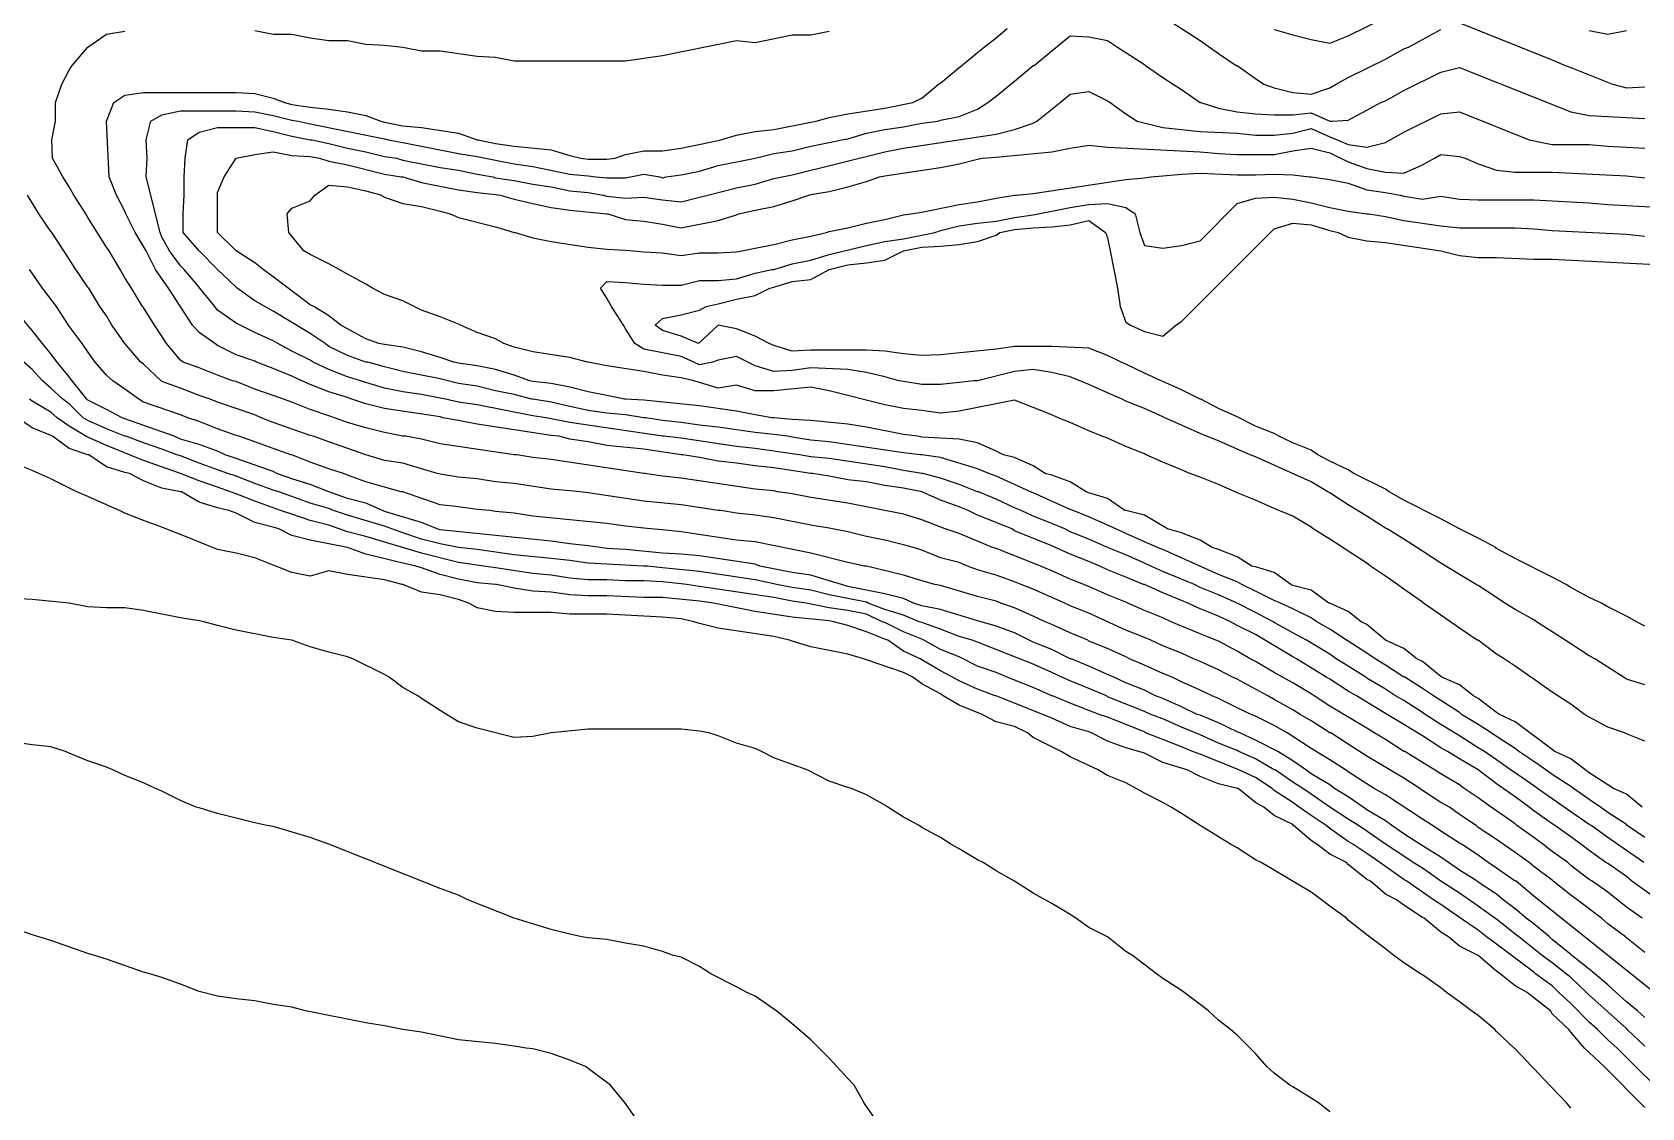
# Model space of a CAD drawing. Header units: inches. Extents: x 9010 to 12990, y 9010 to 12947.
# Drawn here: x 9910 to 11647, y 10866 to 12026 of the extents above; entities that cross this region are included whole.
import ezdxf

# ---------------------------------------------------------------- set-up
doc = ezdxf.new("R2010")
doc.units = ezdxf.units.IN
doc.header["$MEASUREMENT"] = 0
doc.layers.add('901', color=100, linetype='Continuous')

msp = doc.modelspace()

# ---------------------------------------------------------------- linework, layer by layer
at = {"layer": '901'}
for points in [[(11130, 12043, 4255), (11170, 12017, 4255), (11190, 12003, 4255), (11209, 11990, 4255), (11210, 11990, 4255), (11230, 11976, 4255), (11239, 11970, 4255), (11250, 11966, 4255), (11270, 11961, 4255), (11290, 11959, 4255), (11310, 11966, 4255), (11317, 11970, 4255), (11330, 11977, 4255), (11370, 11997, 4255), (11390, 12008, 4255), (11395, 12010, 4255), (11410, 12018, 4255), (11430, 12029, 4255)], [(11250, 12029, 4240), (11270, 12023, 4240), (11290, 12018, 4240), (11310, 12014, 4240), (11330, 12022, 4240), (11370, 12042, 4240)], [(11450, 12036, 4255), (11550, 11996, 4255), (11564, 11990, 4255), (11570, 11988, 4255), (11615, 11970, 4255), (11630, 11966, 4255), (11650, 11967, 4255)], [(11647, 11070, 4240), (11630, 11082, 4240), (11610, 11098, 4240), (11593, 11110, 4240), (11590, 11112, 4240), (11570, 11127, 4240), (11567, 11130, 4240), (11550, 11142, 4240), (11540, 11150, 4240), (11530, 11157, 4240), (11512, 11170, 4240), (11510, 11172, 4240), (11490, 11186, 4240), (11484, 11190, 4240), (11470, 11200, 4240), (11455, 11210, 4240), (11450, 11214, 4240), (11430, 11226, 4240), (11423, 11230, 4240), (11410, 11238, 4240), (11391, 11250, 4240), (11390, 11250, 4240), (11370, 11263, 4240), (11358, 11270, 4240), (11350, 11275, 4240), (11310, 11299, 4240), (11293, 11310, 4240), (11290, 11312, 4240), (11270, 11324, 4240), (11259, 11330, 4240), (11250, 11335, 4240), (11230, 11347, 4240), (11224, 11350, 4240), (11210, 11358, 4240), (11190, 11369, 4240), (11187, 11370, 4240), (11170, 11377, 4240), (11150, 11385, 4240), (11139, 11390, 4240), (11130, 11394, 4240), (11110, 11402, 4240), (11092, 11410, 4240), (11090, 11411, 4240), (11070, 11419, 4240), (11050, 11428, 4240), (11030, 11436, 4240), (11010, 11445, 4240), (10998, 11450, 4240), (10990, 11453, 4240), (10950, 11469, 4240), (10946, 11470, 4240), (10930, 11477, 4240), (10910, 11485, 4240), (10895, 11490, 4240), (10870, 11500, 4240), (10850, 11506, 4240), (10790, 11518, 4240), (10750, 11524, 4240), (10730, 11528, 4240), (10714, 11530, 4240), (10710, 11531, 4240), (10690, 11533, 4240), (10610, 11545, 4240), (10590, 11547, 4240), (10571, 11550, 4240), (10570, 11550, 4240), (10470, 11565, 4240), (10450, 11567, 4240), (10433, 11570, 4240), (10430, 11570, 4240), (10350, 11582, 4240), (10330, 11587, 4240), (10313, 11590, 4240), (10310, 11590, 4240), (10290, 11594, 4240), (10270, 11599, 4240), (10250, 11605, 4240), (10236, 11610, 4240), (10230, 11612, 4240), (10210, 11619, 4240), (10190, 11627, 4240), (10181, 11630, 4240), (10170, 11634, 4240), (10150, 11641, 4240), (10130, 11649, 4240), (10126, 11650, 4240), (10110, 11656, 4240), (10090, 11664, 4240), (10073, 11670, 4240), (10070, 11672, 4240), (10055, 11690, 4240), (10050, 11698, 4240), (10042, 11710, 4240), (10030, 11729, 4240), (10029, 11730, 4240), (10017, 11750, 4240), (10010, 11761, 4240), (10005, 11770, 4240), (9993, 11790, 4240), (9990, 11794, 4240), (9970, 11826, 4240), (9968, 11830, 4240), (9955, 11850, 4240), (9950, 11859, 4240), (9943, 11870, 4240), (9932, 11890, 4240), (9931, 11910, 4240), (9935, 11930, 4240), (9935, 11950, 4240), (9942, 11970, 4240), (9950, 11985, 4240), (9953, 11990, 4240), (9970, 12010, 4240), (9990, 12024, 4240), (10010, 12027, 4240)], [(11664, 11090, 4255), (11636, 11110, 4255), (11630, 11115, 4255), (11610, 11129, 4255), (11608, 11130, 4255), (11590, 11143, 4255), (11581, 11150, 4255), (11570, 11158, 4255), (11553, 11170, 4255), (11550, 11172, 4255), (11530, 11186, 4255), (11525, 11190, 4255), (11510, 11201, 4255), (11497, 11210, 4255), (11490, 11215, 4255), (11470, 11230, 4255), (11450, 11242, 4255), (11437, 11250, 4255), (11430, 11254, 4255), (11410, 11267, 4255), (11390, 11279, 4255), (11372, 11290, 4255), (11370, 11291, 4255), (11350, 11303, 4255), (11339, 11310, 4255), (11330, 11315, 4255), (11310, 11328, 4255), (11306, 11330, 4255), (11274, 11350, 4255), (11270, 11352, 4255), (11230, 11376, 4255), (11210, 11386, 4255), (11203, 11390, 4255), (11190, 11396, 4255), (11170, 11404, 4255), (11157, 11410, 4255), (11150, 11413, 4255), (11130, 11421, 4255), (11110, 11430, 4255), (11109, 11430, 4255), (11090, 11438, 4255), (11070, 11446, 4255), (11062, 11450, 4255), (11050, 11455, 4255), (11030, 11463, 4255), (11014, 11470, 4255), (11010, 11472, 4255), (10970, 11488, 4255), (10967, 11490, 4255), (10950, 11497, 4255), (10930, 11505, 4255), (10920, 11510, 4255), (10910, 11514, 4255), (10890, 11521, 4255), (10870, 11530, 4255), (10850, 11534, 4255), (10830, 11537, 4255), (10810, 11541, 4255), (10790, 11543, 4255), (10770, 11547, 4255), (10752, 11550, 4255), (10750, 11550, 4255), (10710, 11556, 4255), (10690, 11558, 4255), (10670, 11561, 4255), (10650, 11563, 4255), (10630, 11567, 4255), (10612, 11570, 4255), (10610, 11570, 4255), (10570, 11576, 4255), (10530, 11580, 4255), (10510, 11584, 4255), (10490, 11587, 4255), (10478, 11590, 4255), (10470, 11591, 4255), (10390, 11603, 4255), (10370, 11607, 4255), (10353, 11610, 4255), (10350, 11611, 4255), (10290, 11620, 4255), (10270, 11625, 4255), (10255, 11630, 4255), (10250, 11632, 4255), (10230, 11638, 4255), (10210, 11646, 4255), (10201, 11650, 4255), (10190, 11655, 4255), (10170, 11663, 4255), (10152, 11670, 4255), (10150, 11671, 4255), (10130, 11678, 4255), (10110, 11688, 4255), (10107, 11690, 4255), (10090, 11702, 4255), (10083, 11710, 4255), (10057, 11750, 4255), (10043, 11770, 4255), (10033, 11790, 4255), (10021, 11810, 4255), (10011, 11830, 4255), (10010, 11833, 4255), (10001, 11850, 4255), (9993, 11870, 4255), (9990, 11930, 4255), (9998, 11950, 4255), (10010, 11958, 4255), (10030, 11961, 4255), (10130, 11961, 4255), (10150, 11960, 4255), (10170, 11955, 4255), (10182, 11950, 4255), (10190, 11948, 4255), (10210, 11945, 4255), (10230, 11943, 4255), (10250, 11940, 4255), (10270, 11936, 4255), (10286, 11930, 4255), (10290, 11929, 4255), (10310, 11925, 4255), (10330, 11923, 4255), (10370, 11917, 4255), (10390, 11910, 4255), (10391, 11910, 4255), (10410, 11906, 4255), (10430, 11903, 4255), (10470, 11899, 4255), (10490, 11893, 4255), (10502, 11890, 4255), (10510, 11889, 4255), (10530, 11889, 4255), (10539, 11890, 4255), (10550, 11894, 4255), (10570, 11898, 4255), (10590, 11898, 4255), (10610, 11901, 4255), (10650, 11909, 4255), (10653, 11910, 4255), (10670, 11915, 4255), (10690, 11919, 4255), (10710, 11921, 4255), (10750, 11929, 4255), (10756, 11930, 4255), (10770, 11934, 4255), (10790, 11938, 4255), (10830, 11944, 4255), (10860, 11950, 4255), (10870, 11955, 4255), (10888, 11970, 4255), (10890, 11971, 4255), (10910, 11988, 4255), (10913, 11990, 4255), (10930, 12004, 4255), (10937, 12010, 4255), (10950, 12020, 4255), (10962, 12030, 4255)], [(11649, 11130, 4270), (11630, 11143, 4270), (11610, 11157, 4270), (11592, 11170, 4270), (11590, 11171, 4270), (11570, 11185, 4270), (11563, 11190, 4270), (11550, 11199, 4270), (11534, 11210, 4270), (11530, 11213, 4270), (11510, 11227, 4270), (11505, 11230, 4270), (11490, 11241, 4270), (11477, 11250, 4270), (11470, 11254, 4270), (11450, 11267, 4270), (11430, 11279, 4270), (11413, 11290, 4270), (11410, 11292, 4270), (11390, 11305, 4270), (11381, 11310, 4270), (11370, 11317, 4270), (11350, 11329, 4270), (11349, 11330, 4270), (11330, 11342, 4270), (11317, 11350, 4270), (11310, 11355, 4270), (11285, 11370, 4270), (11270, 11378, 4270), (11250, 11389, 4270), (11249, 11390, 4270), (11230, 11400, 4270), (11210, 11410, 4270), (11190, 11419, 4270), (11170, 11427, 4270), (11164, 11430, 4270), (11150, 11436, 4270), (11130, 11444, 4270), (11117, 11450, 4270), (11110, 11453, 4270), (11090, 11462, 4270), (11070, 11470, 4270), (11050, 11479, 4270), (11030, 11487, 4270), (11024, 11490, 4270), (11010, 11496, 4270), (10990, 11504, 4270), (10977, 11510, 4270), (10970, 11513, 4270), (10950, 11522, 4270), (10931, 11530, 4270), (10930, 11530, 4270), (10910, 11538, 4270), (10890, 11545, 4270), (10871, 11550, 4270), (10870, 11550, 4270), (10850, 11553, 4270), (10830, 11557, 4270), (10770, 11566, 4270), (10750, 11568, 4270), (10738, 11570, 4270), (10730, 11571, 4270), (10690, 11577, 4270), (10670, 11579, 4270), (10610, 11588, 4270), (10592, 11590, 4270), (10590, 11590, 4270), (10490, 11605, 4270), (10470, 11609, 4270), (10464, 11610, 4270), (10450, 11612, 4270), (10390, 11624, 4270), (10370, 11627, 4270), (10356, 11630, 4270), (10350, 11631, 4270), (10330, 11635, 4270), (10310, 11638, 4270), (10290, 11642, 4270), (10270, 11648, 4270), (10264, 11650, 4270), (10250, 11654, 4270), (10230, 11662, 4270), (10213, 11670, 4270), (10210, 11672, 4270), (10190, 11682, 4270), (10175, 11690, 4270), (10170, 11693, 4270), (10150, 11702, 4270), (10130, 11712, 4270), (10110, 11726, 4270), (10107, 11730, 4270), (10091, 11750, 4270), (10090, 11751, 4270), (10074, 11770, 4270), (10070, 11774, 4270), (10058, 11790, 4270), (10050, 11805, 4270), (10048, 11810, 4270), (10033, 11870, 4270), (10034, 11890, 4270), (10033, 11910, 4270), (10038, 11930, 4270), (10050, 11937, 4270), (10070, 11941, 4270), (10130, 11941, 4270), (10150, 11940, 4270), (10170, 11936, 4270), (10190, 11931, 4270), (10197, 11930, 4270), (10210, 11927, 4270), (10290, 11911, 4270), (10294, 11910, 4270), (10310, 11907, 4270), (10370, 11895, 4270), (10390, 11892, 4270), (10399, 11890, 4270), (10410, 11888, 4270), (10430, 11884, 4270), (10450, 11881, 4270), (10490, 11873, 4270), (10510, 11871, 4270), (10518, 11870, 4270), (10530, 11869, 4270), (10550, 11869, 4270), (10570, 11873, 4270), (10587, 11870, 4270), (10590, 11869, 4270), (10594, 11870, 4270), (10610, 11872, 4270), (10630, 11876, 4270), (10650, 11882, 4270), (10690, 11890, 4270), (10710, 11895, 4270), (10730, 11898, 4270), (10750, 11903, 4270), (10770, 11907, 4270), (10783, 11910, 4270), (10790, 11911, 4270), (10810, 11917, 4270), (10830, 11921, 4270), (10850, 11924, 4270), (10870, 11928, 4270), (10887, 11930, 4270), (10890, 11931, 4270), (10910, 11935, 4270), (10930, 11943, 4270), (10941, 11950, 4270), (10950, 11957, 4270), (10966, 11970, 4270), (10970, 11973, 4270), (10990, 11990, 4270), (10991, 11990, 4270), (11010, 12006, 4270), (11030, 12022, 4270), (11050, 12021, 4270), (11070, 12017, 4270), (11081, 12010, 4270), (11090, 12004, 4270), (11110, 11991, 4270), (11111, 11990, 4270), (11130, 11977, 4270), (11141, 11970, 4270), (11150, 11964, 4270), (11170, 11950, 4270), (11171, 11950, 4270), (11190, 11944, 4270), (11210, 11940, 4270), (11230, 11938, 4270), (11250, 11937, 4270), (11270, 11937, 4270), (11290, 11939, 4270), (11310, 11930, 4270), (11313, 11930, 4270), (11330, 11931, 4270), (11350, 11942, 4270), (11365, 11950, 4270), (11370, 11952, 4270), (11390, 11963, 4270), (11430, 11983, 4270), (11450, 11988, 4270), (11570, 11940, 4270), (11590, 11936, 4270), (11650, 11933, 4270)], [(10150, 12028, 4240), (10170, 12024, 4240), (10190, 12024, 4240), (10210, 12020, 4240), (10230, 12017, 4240), (10250, 12017, 4240), (10270, 12013, 4240), (10290, 12012, 4240), (10310, 12010, 4240), (10330, 12006, 4240), (10350, 12006, 4240), (10390, 12000, 4240), (10410, 11999, 4240), (10430, 11995, 4240), (10550, 11995, 4240), (10590, 12001, 4240), (10670, 12017, 4240), (10690, 12015, 4240), (10730, 12023, 4240), (10750, 12023, 4240), (10770, 12027, 4240)], [(11590, 12028, 4240), (11610, 12024, 4240), (11630, 12028, 4240)], [(11650, 11157, 4285), (11631, 11170, 4285), (11630, 11171, 4285), (11610, 11184, 4285), (11602, 11190, 4285), (11590, 11198, 4285), (11573, 11210, 4285), (11570, 11212, 4285), (11550, 11225, 4285), (11543, 11230, 4285), (11530, 11239, 4285), (11514, 11250, 4285), (11510, 11253, 4285), (11490, 11266, 4285), (11484, 11270, 4285), (11470, 11279, 4285), (11452, 11290, 4285), (11450, 11292, 4285), (11430, 11305, 4285), (11422, 11310, 4285), (11410, 11318, 4285), (11391, 11330, 4285), (11390, 11330, 4285), (11370, 11343, 4285), (11359, 11350, 4285), (11350, 11356, 4285), (11330, 11369, 4285), (11328, 11370, 4285), (11310, 11382, 4285), (11296, 11390, 4285), (11290, 11394, 4285), (11270, 11404, 4285), (11257, 11410, 4285), (11250, 11413, 4285), (11230, 11423, 4285), (11215, 11430, 4285), (11210, 11433, 4285), (11190, 11441, 4285), (11130, 11468, 4285), (11124, 11470, 4285), (11110, 11476, 4285), (11090, 11485, 4285), (11079, 11490, 4285), (11070, 11494, 4285), (11050, 11503, 4285), (11033, 11510, 4285), (11030, 11511, 4285), (10990, 11529, 4285), (10987, 11530, 4285), (10970, 11538, 4285), (10950, 11547, 4285), (10942, 11550, 4285), (10930, 11555, 4285), (10890, 11567, 4285), (10870, 11570, 4285), (10868, 11570, 4285), (10850, 11572, 4285), (10770, 11584, 4285), (10750, 11586, 4285), (10730, 11589, 4285), (10725, 11590, 4285), (10710, 11592, 4285), (10690, 11594, 4285), (10650, 11600, 4285), (10630, 11602, 4285), (10610, 11605, 4285), (10590, 11607, 4285), (10572, 11610, 4285), (10570, 11610, 4285), (10550, 11613, 4285), (10530, 11615, 4285), (10510, 11618, 4285), (10490, 11622, 4285), (10470, 11627, 4285), (10450, 11630, 4285), (10449, 11630, 4285), (10430, 11635, 4285), (10410, 11639, 4285), (10390, 11644, 4285), (10370, 11647, 4285), (10350, 11652, 4285), (10310, 11660, 4285), (10290, 11665, 4285), (10272, 11670, 4285), (10270, 11670, 4285), (10250, 11677, 4285), (10230, 11687, 4285), (10226, 11690, 4285), (10210, 11701, 4285), (10170, 11725, 4285), (10161, 11730, 4285), (10150, 11736, 4285), (10131, 11750, 4285), (10130, 11751, 4285), (10110, 11770, 4285), (10090, 11790, 4285), (10073, 11810, 4285), (10073, 11830, 4285), (10074, 11850, 4285), (10074, 11870, 4285), (10075, 11890, 4285), (10078, 11910, 4285), (10090, 11918, 4285), (10110, 11923, 4285), (10150, 11923, 4285), (10170, 11919, 4285), (10190, 11914, 4285), (10210, 11910, 4285), (10212, 11910, 4285), (10230, 11906, 4285), (10250, 11901, 4285), (10270, 11897, 4285), (10290, 11892, 4285), (10303, 11890, 4285), (10310, 11888, 4285), (10350, 11880, 4285), (10370, 11877, 4285), (10390, 11873, 4285), (10407, 11870, 4285), (10410, 11869, 4285), (10430, 11866, 4285), (10450, 11862, 4285), (10470, 11859, 4285), (10490, 11855, 4285), (10510, 11853, 4285), (10526, 11850, 4285), (10530, 11849, 4285), (10550, 11847, 4285), (10570, 11848, 4285), (10590, 11845, 4285), (10610, 11843, 4285), (10630, 11848, 4285), (10639, 11850, 4285), (10650, 11853, 4285), (10670, 11858, 4285), (10690, 11862, 4285), (10710, 11868, 4285), (10730, 11872, 4285), (10830, 11897, 4285), (10850, 11901, 4285), (10950, 11916, 4285), (10970, 11921, 4285), (10990, 11928, 4285), (10994, 11930, 4285), (11010, 11943, 4285), (11019, 11950, 4285), (11030, 11959, 4285), (11050, 11962, 4285), (11070, 11952, 4285), (11073, 11950, 4285), (11090, 11938, 4285), (11102, 11930, 4285), (11130, 11923, 4285), (11170, 11919, 4285), (11210, 11917, 4285), (11230, 11915, 4285), (11250, 11915, 4285), (11270, 11917, 4285), (11290, 11922, 4285), (11310, 11913, 4285), (11318, 11910, 4285), (11330, 11905, 4285), (11350, 11902, 4285), (11370, 11907, 4285), (11375, 11910, 4285), (11390, 11918, 4285), (11430, 11938, 4285), (11450, 11940, 4285), (11525, 11910, 4285), (11550, 11905, 4285), (11590, 11905, 4285), (11610, 11903, 4285), (11650, 11901, 4285)], [(11647, 11190, 4300), (11630, 11204, 4300), (11616, 11210, 4300), (11610, 11214, 4300), (11590, 11227, 4300), (11570, 11242, 4300), (11553, 11250, 4300), (11550, 11252, 4300), (11510, 11282, 4300), (11493, 11290, 4300), (11490, 11292, 4300), (11470, 11307, 4300), (11465, 11310, 4300), (11450, 11322, 4300), (11431, 11330, 4300), (11430, 11331, 4300), (11410, 11347, 4300), (11404, 11350, 4300), (11390, 11361, 4300), (11370, 11370, 4300), (11350, 11387, 4300), (11344, 11390, 4300), (11330, 11401, 4300), (11310, 11410, 4300), (11309, 11410, 4300), (11290, 11424, 4300), (11270, 11429, 4300), (11268, 11430, 4300), (11250, 11443, 4300), (11230, 11449, 4300), (11226, 11450, 4300), (11210, 11460, 4300), (11190, 11468, 4300), (11183, 11470, 4300), (11170, 11478, 4300), (11150, 11486, 4300), (11135, 11490, 4300), (11110, 11505, 4300), (11090, 11510, 4300), (11089, 11510, 4300), (11070, 11523, 4300), (11050, 11529, 4300), (11047, 11530, 4300), (11030, 11541, 4300), (11010, 11548, 4300), (11003, 11550, 4300), (10990, 11558, 4300), (10970, 11567, 4300), (10958, 11570, 4300), (10950, 11574, 4300), (10930, 11583, 4300), (10910, 11587, 4300), (10870, 11589, 4300), (10865, 11590, 4300), (10850, 11592, 4300), (10810, 11600, 4300), (10790, 11603, 4300), (10750, 11607, 4300), (10730, 11608, 4300), (10710, 11610, 4300), (10708, 11610, 4300), (10690, 11613, 4300), (10670, 11617, 4300), (10630, 11623, 4300), (10570, 11629, 4300), (10550, 11630, 4300), (10549, 11630, 4300), (10530, 11634, 4300), (10510, 11638, 4300), (10490, 11643, 4300), (10470, 11647, 4300), (10450, 11649, 4300), (10447, 11650, 4300), (10430, 11656, 4300), (10410, 11662, 4300), (10390, 11666, 4300), (10370, 11669, 4300), (10365, 11670, 4300), (10350, 11675, 4300), (10330, 11681, 4300), (10310, 11686, 4300), (10290, 11689, 4300), (10284, 11690, 4300), (10270, 11695, 4300), (10250, 11706, 4300), (10243, 11710, 4300), (10230, 11720, 4300), (10214, 11730, 4300), (10210, 11732, 4300), (10170, 11762, 4300), (10159, 11770, 4300), (10150, 11777, 4300), (10130, 11790, 4300), (10110, 11810, 4300), (10110, 11853, 4300), (10117, 11870, 4300), (10130, 11890, 4300), (10150, 11894, 4300), (10170, 11897, 4300), (10190, 11893, 4300), (10210, 11892, 4300), (10220, 11890, 4300), (10230, 11887, 4300), (10250, 11883, 4300), (10290, 11873, 4300), (10308, 11870, 4300), (10310, 11870, 4300), (10330, 11864, 4300), (10370, 11856, 4300), (10390, 11853, 4300), (10410, 11851, 4300), (10415, 11850, 4300), (10430, 11846, 4300), (10450, 11841, 4300), (10470, 11837, 4300), (10490, 11834, 4300), (10530, 11830, 4300), (10531, 11830, 4300), (10550, 11824, 4300), (10570, 11822, 4300), (10590, 11819, 4300), (10610, 11815, 4300), (10650, 11823, 4300), (10670, 11829, 4300), (10672, 11830, 4300), (10690, 11834, 4300), (10710, 11838, 4300), (10730, 11844, 4300), (10748, 11850, 4300), (10750, 11851, 4300), (10770, 11854, 4300), (10790, 11859, 4300), (10810, 11865, 4300), (10824, 11870, 4300), (10830, 11871, 4300), (10890, 11880, 4300), (10910, 11884, 4300), (10930, 11889, 4300), (10935, 11890, 4300), (10950, 11891, 4300), (11010, 11897, 4300), (11030, 11901, 4300), (11050, 11904, 4300), (11070, 11902, 4300), (11170, 11897, 4300), (11190, 11895, 4300), (11210, 11894, 4300), (11250, 11894, 4300), (11270, 11898, 4300), (11290, 11901, 4300), (11310, 11896, 4300), (11330, 11886, 4300), (11350, 11879, 4300), (11370, 11875, 4300), (11390, 11874, 4300), (11410, 11883, 4300), (11423, 11890, 4300), (11430, 11894, 4300), (11450, 11892, 4300), (11456, 11890, 4300), (11470, 11884, 4300), (11490, 11877, 4300), (11510, 11875, 4300), (11550, 11875, 4300), (11630, 11871, 4300), (11650, 11869, 4300)], [(11650, 11261, 4315), (11630, 11269, 4315), (11628, 11270, 4315), (11610, 11276, 4315), (11590, 11287, 4315), (11585, 11290, 4315), (11570, 11301, 4315), (11556, 11310, 4315), (11550, 11314, 4315), (11530, 11328, 4315), (11527, 11330, 4315), (11510, 11342, 4315), (11498, 11350, 4315), (11490, 11355, 4315), (11470, 11370, 4315), (11469, 11370, 4315), (11450, 11383, 4315), (11430, 11397, 4315), (11411, 11410, 4315), (11410, 11411, 4315), (11390, 11425, 4315), (11383, 11430, 4315), (11370, 11439, 4315), (11354, 11450, 4315), (11350, 11453, 4315), (11330, 11466, 4315), (11324, 11470, 4315), (11310, 11479, 4315), (11292, 11490, 4315), (11290, 11492, 4315), (11270, 11504, 4315), (11250, 11512, 4315), (11230, 11521, 4315), (11210, 11529, 4315), (11208, 11530, 4315), (11190, 11538, 4315), (11170, 11546, 4315), (11159, 11550, 4315), (11150, 11554, 4315), (11130, 11562, 4315), (11112, 11570, 4315), (11110, 11571, 4315), (11090, 11579, 4315), (11070, 11588, 4315), (11064, 11590, 4315), (11050, 11596, 4315), (11030, 11605, 4315), (11017, 11610, 4315), (11010, 11613, 4315), (10970, 11629, 4315), (10910, 11617, 4315), (10890, 11615, 4315), (10870, 11618, 4315), (10850, 11620, 4315), (10830, 11624, 4315), (10770, 11639, 4315), (10750, 11643, 4315), (10710, 11639, 4315), (10690, 11639, 4315), (10670, 11645, 4315), (10650, 11642, 4315), (10630, 11648, 4315), (10624, 11650, 4315), (10610, 11653, 4315), (10590, 11656, 4315), (10570, 11660, 4315), (10530, 11666, 4315), (10510, 11670, 4315), (10509, 11670, 4315), (10490, 11675, 4315), (10450, 11681, 4315), (10430, 11686, 4315), (10419, 11690, 4315), (10410, 11695, 4315), (10390, 11702, 4315), (10372, 11710, 4315), (10370, 11711, 4315), (10350, 11719, 4315), (10330, 11726, 4315), (10310, 11736, 4315), (10290, 11743, 4315), (10277, 11750, 4315), (10270, 11754, 4315), (10250, 11765, 4315), (10241, 11770, 4315), (10230, 11776, 4315), (10210, 11786, 4315), (10203, 11790, 4315), (10190, 11806, 4315), (10187, 11810, 4315), (10185, 11830, 4315), (10190, 11836, 4315), (10210, 11844, 4315), (10215, 11850, 4315), (10230, 11861, 4315), (10250, 11859, 4315), (10270, 11855, 4315), (10287, 11850, 4315), (10290, 11848, 4315), (10310, 11841, 4315), (10330, 11838, 4315), (10350, 11833, 4315), (10361, 11830, 4315), (10370, 11826, 4315), (10410, 11816, 4315), (10430, 11810, 4315), (10431, 11810, 4315), (10450, 11804, 4315), (10470, 11800, 4315), (10510, 11794, 4315), (10530, 11792, 4315), (10550, 11791, 4315), (10559, 11790, 4315), (10570, 11789, 4315), (10590, 11788, 4315), (10610, 11785, 4315), (10630, 11788, 4315), (10650, 11788, 4315), (10670, 11789, 4315), (10676, 11790, 4315), (10690, 11793, 4315), (10710, 11797, 4315), (10730, 11802, 4315), (10750, 11806, 4315), (10767, 11810, 4315), (10770, 11811, 4315), (10790, 11815, 4315), (10810, 11820, 4315), (10830, 11824, 4315), (10850, 11829, 4315), (10858, 11830, 4315), (10870, 11832, 4315), (10910, 11840, 4315), (10930, 11843, 4315), (10950, 11847, 4315), (10970, 11850, 4315), (10972, 11850, 4315), (10990, 11852, 4315), (11090, 11867, 4315), (11110, 11869, 4315), (11117, 11870, 4315), (11130, 11871, 4315), (11150, 11873, 4315), (11170, 11874, 4315), (11210, 11872, 4315), (11230, 11872, 4315), (11250, 11873, 4315), (11270, 11872, 4315), (11288, 11870, 4315), (11290, 11870, 4315), (11310, 11867, 4315), (11330, 11863, 4315), (11350, 11856, 4315), (11370, 11853, 4315), (11386, 11850, 4315), (11390, 11849, 4315), (11410, 11846, 4315), (11430, 11849, 4315), (11450, 11846, 4315), (11470, 11845, 4315), (11530, 11845, 4315), (11590, 11842, 4315), (11610, 11840, 4315), (11670, 11837, 4315)], [(11650, 11033, 4225), (11630, 11049, 4225), (11629, 11050, 4225), (11610, 11064, 4225), (11603, 11070, 4225), (11577, 11090, 4225), (11570, 11095, 4225), (11551, 11110, 4225), (11550, 11111, 4225), (11530, 11126, 4225), (11525, 11130, 4225), (11510, 11141, 4225), (11497, 11150, 4225), (11490, 11155, 4225), (11470, 11168, 4225), (11468, 11170, 4225), (11450, 11182, 4225), (11439, 11190, 4225), (11430, 11195, 4225), (11410, 11208, 4225), (11407, 11210, 4225), (11390, 11221, 4225), (11350, 11245, 4225), (11342, 11250, 4225), (11330, 11258, 4225), (11311, 11270, 4225), (11310, 11270, 4225), (11290, 11283, 4225), (11278, 11290, 4225), (11270, 11295, 4225), (11250, 11306, 4225), (11243, 11310, 4225), (11230, 11317, 4225), (11210, 11328, 4225), (11205, 11330, 4225), (11190, 11338, 4225), (11170, 11347, 4225), (11163, 11350, 4225), (11150, 11356, 4225), (11130, 11364, 4225), (11117, 11370, 4225), (11110, 11373, 4225), (11090, 11381, 4225), (11050, 11399, 4225), (11030, 11407, 4225), (11024, 11410, 4225), (11010, 11416, 4225), (10990, 11425, 4225), (10977, 11430, 4225), (10970, 11433, 4225), (10950, 11440, 4225), (10930, 11446, 4225), (10919, 11450, 4225), (10910, 11454, 4225), (10890, 11459, 4225), (10870, 11467, 4225), (10861, 11470, 4225), (10850, 11473, 4225), (10830, 11478, 4225), (10810, 11482, 4225), (10790, 11487, 4225), (10770, 11491, 4225), (10750, 11494, 4225), (10710, 11502, 4225), (10690, 11505, 4225), (10670, 11507, 4225), (10653, 11510, 4225), (10650, 11510, 4225), (10610, 11516, 4225), (10570, 11520, 4225), (10510, 11529, 4225), (10501, 11530, 4225), (10490, 11531, 4225), (10470, 11533, 4225), (10430, 11539, 4225), (10410, 11541, 4225), (10390, 11544, 4225), (10370, 11546, 4225), (10350, 11549, 4225), (10347, 11550, 4225), (10330, 11555, 4225), (10310, 11561, 4225), (10290, 11564, 4225), (10270, 11570, 4225), (10230, 11584, 4225), (10213, 11590, 4225), (10210, 11591, 4225), (10170, 11605, 4225), (10157, 11610, 4225), (10150, 11613, 4225), (10110, 11627, 4225), (10102, 11630, 4225), (10090, 11634, 4225), (10070, 11642, 4225), (10050, 11649, 4225), (10049, 11650, 4225), (10030, 11668, 4225), (10027, 11670, 4225), (10010, 11690, 4225), (9996, 11710, 4225), (9990, 11720, 4225), (9983, 11730, 4225), (9971, 11750, 4225), (9970, 11751, 4225), (9957, 11770, 4225), (9950, 11781, 4225), (9944, 11790, 4225), (9931, 11810, 4225), (9930, 11811, 4225), (9917, 11830, 4225), (9910, 11842, 4225), (9905, 11850, 4225)], [(11650, 11322, 4330), (11630, 11328, 4330), (11627, 11330, 4330), (11610, 11341, 4330), (11596, 11350, 4330), (11590, 11353, 4330), (11570, 11366, 4330), (11564, 11370, 4330), (11550, 11379, 4330), (11533, 11390, 4330), (11530, 11392, 4330), (11510, 11403, 4330), (11499, 11410, 4330), (11490, 11416, 4330), (11470, 11429, 4330), (11468, 11430, 4330), (11450, 11441, 4330), (11430, 11453, 4330), (11410, 11466, 4330), (11404, 11470, 4330), (11390, 11479, 4330), (11372, 11490, 4330), (11370, 11491, 4330), (11350, 11504, 4330), (11330, 11516, 4330), (11310, 11529, 4330), (11308, 11530, 4330), (11290, 11541, 4330), (11230, 11568, 4330), (11224, 11570, 4330), (11210, 11576, 4330), (11190, 11585, 4330), (11177, 11590, 4330), (11170, 11593, 4330), (11150, 11602, 4330), (11132, 11610, 4330), (11130, 11611, 4330), (11110, 11620, 4330), (11090, 11628, 4330), (11086, 11630, 4330), (11070, 11637, 4330), (11050, 11646, 4330), (11030, 11654, 4330), (11010, 11659, 4330), (10990, 11662, 4330), (10970, 11660, 4330), (10930, 11650, 4330), (10926, 11650, 4330), (10910, 11648, 4330), (10890, 11646, 4330), (10870, 11646, 4330), (10850, 11649, 4330), (10845, 11650, 4330), (10830, 11654, 4330), (10810, 11659, 4330), (10790, 11662, 4330), (10750, 11664, 4330), (10730, 11661, 4330), (10710, 11660, 4330), (10690, 11666, 4330), (10670, 11676, 4330), (10650, 11672, 4330), (10644, 11670, 4330), (10630, 11667, 4330), (10624, 11670, 4330), (10610, 11676, 4330), (10570, 11684, 4330), (10560, 11690, 4330), (10550, 11706, 4330), (10548, 11710, 4330), (10535, 11730, 4330), (10530, 11739, 4330), (10523, 11750, 4330), (10530, 11757, 4330), (10550, 11756, 4330), (10570, 11754, 4330), (10590, 11753, 4330), (10610, 11753, 4330), (10630, 11758, 4330), (10650, 11758, 4330), (10670, 11760, 4330), (10690, 11766, 4330), (10708, 11770, 4330), (10710, 11770, 4330), (10730, 11776, 4330), (10750, 11780, 4330), (10770, 11786, 4330), (10810, 11796, 4330), (10830, 11800, 4330), (10850, 11803, 4330), (10870, 11807, 4330), (10884, 11810, 4330), (10890, 11812, 4330), (10910, 11817, 4330), (10930, 11820, 4330), (10950, 11822, 4330), (10970, 11826, 4330), (10990, 11829, 4330), (11030, 11837, 4330), (11050, 11840, 4330), (11070, 11841, 4330), (11090, 11837, 4330), (11100, 11830, 4330), (11105, 11810, 4330), (11110, 11796, 4330), (11130, 11793, 4330), (11150, 11796, 4330), (11170, 11801, 4330), (11210, 11841, 4330), (11230, 11847, 4330), (11250, 11848, 4330), (11270, 11846, 4330), (11290, 11842, 4330), (11310, 11837, 4330), (11330, 11833, 4330), (11350, 11830, 4330), (11352, 11830, 4330), (11370, 11827, 4330), (11390, 11823, 4330), (11430, 11817, 4330), (11450, 11815, 4330), (11510, 11815, 4330), (11530, 11814, 4330), (11550, 11812, 4330), (11630, 11808, 4330), (11650, 11806, 4330)], [(11650, 11385, 4345), (11641, 11390, 4345), (11630, 11396, 4345), (11610, 11406, 4345), (11603, 11410, 4345), (11590, 11416, 4345), (11570, 11427, 4345), (11565, 11430, 4345), (11550, 11438, 4345), (11510, 11458, 4345), (11490, 11469, 4345), (11489, 11470, 4345), (11470, 11480, 4345), (11450, 11490, 4345), (11430, 11501, 4345), (11390, 11521, 4345), (11374, 11530, 4345), (11370, 11533, 4345), (11336, 11550, 4345), (11330, 11554, 4345), (11310, 11563, 4345), (11297, 11570, 4345), (11290, 11575, 4345), (11270, 11583, 4345), (11255, 11590, 4345), (11250, 11593, 4345), (11230, 11601, 4345), (11210, 11611, 4345), (11190, 11620, 4345), (11171, 11630, 4345), (11170, 11630, 4345), (11150, 11640, 4345), (11130, 11649, 4345), (11128, 11650, 4345), (11110, 11658, 4345), (11090, 11668, 4345), (11085, 11670, 4345), (11070, 11677, 4345), (11050, 11685, 4345), (11010, 11687, 4345), (10970, 11687, 4345), (10950, 11684, 4345), (10890, 11678, 4345), (10870, 11677, 4345), (10850, 11679, 4345), (10830, 11682, 4345), (10810, 11683, 4345), (10750, 11683, 4345), (10730, 11682, 4345), (10710, 11688, 4345), (10705, 11690, 4345), (10690, 11698, 4345), (10670, 11706, 4345), (10650, 11710, 4345), (10629, 11690, 4345), (10610, 11698, 4345), (10590, 11704, 4345), (10582, 11710, 4345), (10590, 11717, 4345), (10610, 11721, 4345), (10630, 11726, 4345), (10637, 11730, 4345), (10650, 11733, 4345), (10670, 11738, 4345), (10690, 11742, 4345), (10706, 11750, 4345), (10710, 11751, 4345), (10730, 11757, 4345), (10750, 11759, 4345), (10770, 11770, 4345), (10790, 11775, 4345), (10810, 11777, 4345), (10830, 11780, 4345), (10850, 11790, 4345), (10870, 11794, 4345), (10890, 11795, 4345), (10910, 11797, 4345), (10930, 11800, 4345), (10950, 11807, 4345), (10954, 11810, 4345), (10970, 11813, 4345), (10990, 11815, 4345), (11010, 11816, 4345), (11030, 11818, 4345), (11050, 11823, 4345), (11068, 11810, 4345), (11070, 11804, 4345), (11073, 11790, 4345), (11081, 11750, 4345), (11084, 11730, 4345), (11090, 11713, 4345), (11095, 11710, 4345), (11110, 11703, 4345), (11130, 11698, 4345), (11144, 11710, 4345), (11150, 11714, 4345), (11250, 11814, 4345), (11270, 11820, 4345), (11290, 11818, 4345), (11310, 11812, 4345), (11319, 11810, 4345), (11330, 11805, 4345), (11350, 11801, 4345), (11370, 11799, 4345), (11430, 11790, 4345), (11450, 11785, 4345), (11470, 11783, 4345), (11490, 11783, 4345), (11530, 11781, 4345), (11550, 11781, 4345), (11690, 11774, 4345)], [(11660, 10990, 4210), (11530, 11094, 4210), (11511, 11110, 4210), (11510, 11110, 4210), (11490, 11124, 4210), (11481, 11130, 4210), (11470, 11138, 4210), (11452, 11150, 4210), (11450, 11151, 4210), (11430, 11164, 4210), (11421, 11170, 4210), (11410, 11177, 4210), (11370, 11203, 4210), (11358, 11210, 4210), (11350, 11215, 4210), (11330, 11228, 4210), (11327, 11230, 4210), (11310, 11241, 4210), (11290, 11253, 4210), (11270, 11266, 4210), (11264, 11270, 4210), (11250, 11278, 4210), (11230, 11288, 4210), (11225, 11290, 4210), (11210, 11297, 4210), (11190, 11307, 4210), (11183, 11310, 4210), (11170, 11316, 4210), (11150, 11325, 4210), (11140, 11330, 4210), (11130, 11334, 4210), (11110, 11343, 4210), (11094, 11350, 4210), (11090, 11352, 4210), (11070, 11361, 4210), (11050, 11369, 4210), (11049, 11370, 4210), (11030, 11378, 4210), (11010, 11387, 4210), (11003, 11390, 4210), (10990, 11396, 4210), (10970, 11405, 4210), (10955, 11410, 4210), (10950, 11412, 4210), (10930, 11417, 4210), (10890, 11429, 4210), (10884, 11430, 4210), (10870, 11434, 4210), (10850, 11440, 4210), (10810, 11450, 4210), (10808, 11450, 4210), (10790, 11454, 4210), (10750, 11464, 4210), (10690, 11476, 4210), (10670, 11478, 4210), (10610, 11487, 4210), (10590, 11489, 4210), (10577, 11490, 4210), (10570, 11491, 4210), (10550, 11493, 4210), (10530, 11496, 4210), (10450, 11504, 4210), (10430, 11507, 4210), (10410, 11509, 4210), (10404, 11510, 4210), (10390, 11511, 4210), (10370, 11514, 4210), (10350, 11516, 4210), (10310, 11530, 4210), (10308, 11530, 4210), (10290, 11535, 4210), (10270, 11541, 4210), (10250, 11548, 4210), (10246, 11550, 4210), (10230, 11555, 4210), (10210, 11562, 4210), (10190, 11570, 4210), (10189, 11570, 4210), (10170, 11577, 4210), (10150, 11584, 4210), (10133, 11590, 4210), (10130, 11591, 4210), (10110, 11598, 4210), (10090, 11606, 4210), (10078, 11610, 4210), (10070, 11613, 4210), (10030, 11627, 4210), (10025, 11630, 4210), (10010, 11641, 4210), (9997, 11650, 4210), (9990, 11656, 4210), (9978, 11670, 4210), (9970, 11681, 4210), (9964, 11690, 4210), (9950, 11709, 4210), (9949, 11710, 4210), (9936, 11730, 4210), (9921, 11750, 4210), (9910, 11766, 4210), (9907, 11770, 4210)], [(11650, 10963, 4195), (11642, 10970, 4195), (11630, 10980, 4195), (11619, 10990, 4195), (11610, 10998, 4195), (11596, 11010, 4195), (11590, 11015, 4195), (11571, 11030, 4195), (11570, 11031, 4195), (11550, 11047, 4195), (11547, 11050, 4195), (11530, 11064, 4195), (11522, 11070, 4195), (11510, 11080, 4195), (11497, 11090, 4195), (11490, 11096, 4195), (11470, 11109, 4195), (11469, 11110, 4195), (11450, 11122, 4195), (11438, 11130, 4195), (11430, 11136, 4195), (11410, 11148, 4195), (11407, 11150, 4195), (11390, 11161, 4195), (11377, 11170, 4195), (11370, 11175, 4195), (11350, 11187, 4195), (11346, 11190, 4195), (11330, 11201, 4195), (11315, 11210, 4195), (11310, 11214, 4195), (11290, 11226, 4195), (11284, 11230, 4195), (11270, 11240, 4195), (11254, 11250, 4195), (11230, 11262, 4195), (11213, 11270, 4195), (11210, 11271, 4195), (11190, 11281, 4195), (11170, 11289, 4195), (11167, 11290, 4195), (11150, 11298, 4195), (11130, 11307, 4195), (11122, 11310, 4195), (11110, 11316, 4195), (11090, 11324, 4195), (11077, 11330, 4195), (11070, 11333, 4195), (11050, 11342, 4195), (11031, 11350, 4195), (11030, 11350, 4195), (11010, 11360, 4195), (10990, 11368, 4195), (10970, 11378, 4195), (10950, 11385, 4195), (10934, 11390, 4195), (10930, 11391, 4195), (10890, 11403, 4195), (10870, 11407, 4195), (10861, 11410, 4195), (10850, 11415, 4195), (10830, 11420, 4195), (10790, 11428, 4195), (10783, 11430, 4195), (10770, 11434, 4195), (10750, 11440, 4195), (10730, 11443, 4195), (10695, 11450, 4195), (10690, 11452, 4195), (10630, 11461, 4195), (10610, 11463, 4195), (10590, 11464, 4195), (10550, 11468, 4195), (10530, 11469, 4195), (10523, 11470, 4195), (10510, 11472, 4195), (10490, 11474, 4195), (10470, 11477, 4195), (10350, 11489, 4195), (10347, 11490, 4195), (10330, 11497, 4195), (10290, 11509, 4195), (10288, 11510, 4195), (10270, 11518, 4195), (10250, 11523, 4195), (10230, 11530, 4195), (10210, 11538, 4195), (10190, 11544, 4195), (10174, 11550, 4195), (10170, 11552, 4195), (10130, 11566, 4195), (10118, 11570, 4195), (10110, 11574, 4195), (10090, 11581, 4195), (10070, 11587, 4195), (10063, 11590, 4195), (10050, 11595, 4195), (10010, 11609, 4195), (10007, 11610, 4195), (9990, 11619, 4195), (9970, 11629, 4195), (9969, 11630, 4195), (9953, 11650, 4195), (9950, 11654, 4195), (9937, 11670, 4195), (9930, 11679, 4195), (9921, 11690, 4195), (9910, 11704, 4195), (9890, 11728, 4195)], [(11650, 10932, 4180), (11631, 10950, 4180), (11630, 10951, 4180), (11610, 10969, 4180), (11609, 10970, 4180), (11590, 10987, 4180), (11587, 10990, 4180), (11570, 11006, 4180), (11550, 11022, 4180), (11539, 11030, 4180), (11530, 11037, 4180), (11514, 11050, 4180), (11510, 11053, 4180), (11490, 11069, 4180), (11488, 11070, 4180), (11470, 11083, 4180), (11450, 11097, 4180), (11430, 11110, 4180), (11410, 11124, 4180), (11400, 11130, 4180), (11390, 11137, 4180), (11370, 11150, 4180), (11350, 11164, 4180), (11341, 11170, 4180), (11330, 11177, 4180), (11310, 11190, 4180), (11290, 11204, 4180), (11281, 11210, 4180), (11270, 11217, 4180), (11251, 11230, 4180), (11250, 11230, 4180), (11230, 11242, 4180), (11212, 11250, 4180), (11210, 11251, 4180), (11190, 11259, 4180), (11170, 11268, 4180), (11150, 11276, 4180), (11130, 11285, 4180), (11117, 11290, 4180), (11110, 11293, 4180), (11070, 11309, 4180), (11069, 11310, 4180), (11050, 11318, 4180), (11030, 11326, 4180), (11021, 11330, 4180), (11010, 11335, 4180), (10990, 11344, 4180), (10930, 11368, 4180), (10924, 11370, 4180), (10910, 11374, 4180), (10890, 11382, 4180), (10870, 11389, 4180), (10867, 11390, 4180), (10850, 11397, 4180), (10830, 11403, 4180), (10812, 11410, 4180), (10810, 11411, 4180), (10770, 11419, 4180), (10750, 11424, 4180), (10730, 11427, 4180), (10713, 11430, 4180), (10710, 11431, 4180), (10690, 11435, 4180), (10630, 11444, 4180), (10590, 11448, 4180), (10574, 11450, 4180), (10570, 11450, 4180), (10510, 11453, 4180), (10490, 11456, 4180), (10470, 11458, 4180), (10430, 11462, 4180), (10390, 11468, 4180), (10370, 11470, 4180), (10350, 11474, 4180), (10330, 11479, 4180), (10310, 11486, 4180), (10298, 11490, 4180), (10290, 11493, 4180), (10250, 11505, 4180), (10235, 11510, 4180), (10230, 11512, 4180), (10210, 11518, 4180), (10190, 11525, 4180), (10176, 11530, 4180), (10170, 11532, 4180), (10150, 11539, 4180), (10130, 11547, 4180), (10121, 11550, 4180), (10110, 11554, 4180), (10090, 11561, 4180), (10070, 11569, 4180), (10066, 11570, 4180), (10050, 11576, 4180), (10030, 11583, 4180), (10011, 11590, 4180), (10010, 11590, 4180), (9990, 11598, 4180), (9970, 11607, 4180), (9965, 11610, 4180), (9950, 11625, 4180), (9943, 11630, 4180), (9930, 11642, 4180), (9921, 11650, 4180), (9910, 11662, 4180), (9901, 11670, 4180)], [(11680, 10870, 4165), (11620, 10930, 4165), (11610, 10939, 4165), (11599, 10950, 4165), (11590, 10958, 4165), (11570, 10978, 4165), (11557, 10990, 4165), (11550, 10997, 4165), (11532, 11010, 4165), (11530, 11012, 4165), (11490, 11042, 4165), (11479, 11050, 4165), (11470, 11057, 4165), (11451, 11070, 4165), (11450, 11071, 4165), (11430, 11085, 4165), (11422, 11090, 4165), (11410, 11098, 4165), (11393, 11110, 4165), (11390, 11112, 4165), (11370, 11126, 4165), (11364, 11130, 4165), (11350, 11140, 4165), (11335, 11150, 4165), (11330, 11153, 4165), (11310, 11167, 4165), (11306, 11170, 4165), (11290, 11181, 4165), (11277, 11190, 4165), (11270, 11195, 4165), (11250, 11208, 4165), (11248, 11210, 4165), (11230, 11222, 4165), (11212, 11230, 4165), (11210, 11231, 4165), (11170, 11247, 4165), (11162, 11250, 4165), (11150, 11255, 4165), (11130, 11263, 4165), (11111, 11270, 4165), (11110, 11271, 4165), (11070, 11287, 4165), (11061, 11290, 4165), (11050, 11294, 4165), (11030, 11302, 4165), (11011, 11310, 4165), (11010, 11310, 4165), (10990, 11319, 4165), (10970, 11327, 4165), (10962, 11330, 4165), (10950, 11335, 4165), (10930, 11342, 4165), (10910, 11352, 4165), (10890, 11360, 4165), (10872, 11370, 4165), (10870, 11371, 4165), (10850, 11379, 4165), (10830, 11389, 4165), (10827, 11390, 4165), (10810, 11398, 4165), (10790, 11402, 4165), (10770, 11405, 4165), (10745, 11410, 4165), (10730, 11412, 4165), (10710, 11416, 4165), (10630, 11428, 4165), (10616, 11430, 4165), (10610, 11431, 4165), (10590, 11433, 4165), (10570, 11434, 4165), (10550, 11434, 4165), (10530, 11435, 4165), (10510, 11435, 4165), (10490, 11437, 4165), (10470, 11440, 4165), (10450, 11442, 4165), (10410, 11448, 4165), (10397, 11450, 4165), (10390, 11451, 4165), (10370, 11454, 4165), (10330, 11464, 4165), (10270, 11482, 4165), (10250, 11487, 4165), (10241, 11490, 4165), (10230, 11494, 4165), (10210, 11499, 4165), (10190, 11506, 4165), (10178, 11510, 4165), (10170, 11513, 4165), (10150, 11520, 4165), (10130, 11528, 4165), (10124, 11530, 4165), (10110, 11535, 4165), (10090, 11542, 4165), (10070, 11550, 4165), (10030, 11564, 4165), (9990, 11580, 4165), (9970, 11589, 4165), (9968, 11590, 4165), (9950, 11601, 4165), (9937, 11610, 4165), (9930, 11616, 4165), (9910, 11628, 4165), (9907, 11630, 4165)], [(11650, 10866, 4150), (11606, 10910, 4150), (11590, 10925, 4150), (11585, 10930, 4150), (11570, 10947, 4150), (11568, 10950, 4150), (11550, 10967, 4150), (11548, 10970, 4150), (11530, 10984, 4150), (11523, 10990, 4150), (11510, 10997, 4150), (11494, 11010, 4150), (11490, 11013, 4150), (11470, 11030, 4150), (11450, 11040, 4150), (11438, 11050, 4150), (11430, 11055, 4150), (11412, 11070, 4150), (11410, 11071, 4150), (11390, 11084, 4150), (11382, 11090, 4150), (11370, 11096, 4150), (11354, 11110, 4150), (11350, 11112, 4150), (11330, 11128, 4150), (11328, 11130, 4150), (11310, 11139, 4150), (11296, 11150, 4150), (11290, 11154, 4150), (11271, 11170, 4150), (11270, 11171, 4150), (11250, 11181, 4150), (11239, 11190, 4150), (11230, 11195, 4150), (11211, 11210, 4150), (11210, 11210, 4150), (11190, 11215, 4150), (11170, 11223, 4150), (11156, 11230, 4150), (11150, 11232, 4150), (11130, 11238, 4150), (11110, 11248, 4150), (11104, 11250, 4150), (11090, 11254, 4150), (11070, 11261, 4150), (11053, 11270, 4150), (11050, 11271, 4150), (11030, 11277, 4150), (11010, 11286, 4150), (10950, 11310, 4150), (10949, 11310, 4150), (10930, 11317, 4150), (10910, 11326, 4150), (10903, 11330, 4150), (10890, 11337, 4150), (10870, 11349, 4150), (10868, 11350, 4150), (10850, 11358, 4150), (10833, 11370, 4150), (10830, 11371, 4150), (10810, 11379, 4150), (10790, 11386, 4150), (10775, 11390, 4150), (10770, 11391, 4150), (10730, 11395, 4150), (10690, 11401, 4150), (10645, 11410, 4150), (10630, 11412, 4150), (10590, 11416, 4150), (10570, 11416, 4150), (10530, 11418, 4150), (10510, 11418, 4150), (10490, 11419, 4150), (10470, 11422, 4150), (10450, 11423, 4150), (10430, 11426, 4150), (10411, 11430, 4150), (10410, 11430, 4150), (10390, 11432, 4150), (10370, 11436, 4150), (10350, 11441, 4150), (10330, 11448, 4150), (10324, 11450, 4150), (10310, 11453, 4150), (10270, 11463, 4150), (10250, 11470, 4150), (10210, 11478, 4150), (10190, 11483, 4150), (10176, 11490, 4150), (10170, 11492, 4150), (10150, 11497, 4150), (10130, 11507, 4150), (10122, 11510, 4150), (10110, 11513, 4150), (10090, 11519, 4150), (10071, 11530, 4150), (10070, 11530, 4150), (10050, 11534, 4150), (10030, 11542, 4150), (10015, 11550, 4150), (10010, 11551, 4150), (9990, 11557, 4150), (9971, 11570, 4150), (9970, 11570, 4150), (9950, 11577, 4150), (9932, 11590, 4150), (9930, 11591, 4150), (9910, 11599, 4150), (9894, 11610, 4150)], [(11570, 10865, 4135), (11566, 10870, 4135), (11550, 10887, 4135), (11547, 10890, 4135), (11530, 10908, 4135), (11528, 10910, 4135), (11510, 10929, 4135), (11509, 10930, 4135), (11490, 10948, 4135), (11488, 10950, 4135), (11470, 10965, 4135), (11463, 10970, 4135), (11450, 10980, 4135), (11436, 10990, 4135), (11430, 10995, 4135), (11410, 11009, 4135), (11408, 11010, 4135), (11390, 11022, 4135), (11379, 11030, 4135), (11370, 11037, 4135), (11353, 11050, 4135), (11350, 11052, 4135), (11330, 11068, 4135), (11328, 11070, 4135), (11310, 11083, 4135), (11301, 11090, 4135), (11290, 11098, 4135), (11250, 11122, 4135), (11236, 11130, 4135), (11230, 11133, 4135), (11210, 11146, 4135), (11203, 11150, 4135), (11190, 11158, 4135), (11170, 11170, 4135), (11150, 11183, 4135), (11139, 11190, 4135), (11130, 11195, 4135), (11110, 11205, 4135), (11101, 11210, 4135), (11090, 11216, 4135), (11070, 11224, 4135), (11060, 11230, 4135), (11050, 11235, 4135), (11030, 11244, 4135), (11020, 11250, 4135), (10990, 11265, 4135), (10984, 11270, 4135), (10970, 11277, 4135), (10950, 11282, 4135), (10935, 11290, 4135), (10910, 11300, 4135), (10893, 11310, 4135), (10890, 11312, 4135), (10870, 11323, 4135), (10860, 11330, 4135), (10850, 11335, 4135), (10810, 11349, 4135), (10807, 11350, 4135), (10790, 11355, 4135), (10750, 11363, 4135), (10730, 11369, 4135), (10727, 11370, 4135), (10710, 11374, 4135), (10650, 11383, 4135), (10630, 11388, 4135), (10624, 11390, 4135), (10610, 11393, 4135), (10590, 11395, 4135), (10530, 11398, 4135), (10490, 11398, 4135), (10470, 11400, 4135), (10430, 11400, 4135), (10410, 11401, 4135), (10390, 11405, 4135), (10381, 11410, 4135), (10370, 11414, 4135), (10350, 11419, 4135), (10330, 11422, 4135), (10310, 11430, 4135), (10309, 11430, 4135), (10290, 11435, 4135), (10250, 11441, 4135), (10230, 11445, 4135), (10210, 11439, 4135), (10190, 11443, 4135), (10173, 11450, 4135), (10170, 11451, 4135), (10150, 11459, 4135), (10130, 11464, 4135), (10110, 11468, 4135), (10070, 11484, 4135), (10054, 11490, 4135), (10050, 11492, 4135), (10030, 11499, 4135), (10010, 11507, 4135), (10004, 11510, 4135), (9990, 11516, 4135), (9970, 11525, 4135), (9958, 11530, 4135), (9930, 11544, 4135), (9917, 11550, 4135), (9910, 11553, 4135), (9890, 11561, 4135)], [(11310, 10861, 4120), (11299, 10870, 4120), (11290, 10876, 4120), (11270, 10888, 4120), (11267, 10890, 4120), (11250, 10903, 4120), (11242, 10910, 4120), (11230, 10924, 4120), (11210, 10944, 4120), (11203, 10950, 4120), (11190, 10960, 4120), (11179, 10970, 4120), (11170, 10977, 4120), (11153, 10990, 4120), (11150, 10992, 4120), (11130, 11005, 4120), (11123, 11010, 4120), (11097, 11030, 4120), (11090, 11034, 4120), (11070, 11050, 4120), (11050, 11060, 4120), (11036, 11070, 4120), (11030, 11074, 4120), (11010, 11086, 4120), (11003, 11090, 4120), (10990, 11097, 4120), (10970, 11110, 4120), (10950, 11121, 4120), (10936, 11130, 4120), (10930, 11133, 4120), (10910, 11145, 4120), (10901, 11150, 4120), (10890, 11157, 4120), (10870, 11168, 4120), (10867, 11170, 4120), (10850, 11179, 4120), (10833, 11190, 4120), (10830, 11192, 4120), (10810, 11203, 4120), (10794, 11210, 4120), (10790, 11211, 4120), (10770, 11218, 4120), (10746, 11230, 4120), (10730, 11236, 4120), (10710, 11243, 4120), (10697, 11250, 4120), (10690, 11253, 4120), (10670, 11259, 4120), (10650, 11267, 4120), (10640, 11270, 4120), (10630, 11272, 4120), (10610, 11274, 4120), (10510, 11274, 4120), (10470, 11270, 4120), (10450, 11266, 4120), (10430, 11265, 4120), (10390, 11275, 4120), (10370, 11282, 4120), (10357, 11290, 4120), (10350, 11294, 4120), (10330, 11307, 4120), (10326, 11310, 4120), (10310, 11319, 4120), (10295, 11330, 4120), (10290, 11333, 4120), (10256, 11350, 4120), (10250, 11352, 4120), (10230, 11357, 4120), (10210, 11363, 4120), (10190, 11370, 4120), (10170, 11373, 4120), (10130, 11381, 4120), (10110, 11386, 4120), (10095, 11390, 4120), (10090, 11391, 4120), (10070, 11394, 4120), (10030, 11402, 4120), (10010, 11405, 4120), (9990, 11405, 4120), (9970, 11406, 4120), (9950, 11410, 4120), (9910, 11414, 4120), (9890, 11415, 4120)], [(10822, 10850, 4105), (10810, 10867, 4105), (10808, 10870, 4105), (10797, 10890, 4105), (10790, 10897, 4105), (10778, 10910, 4105), (10770, 10919, 4105), (10750, 10939, 4105), (10737, 10950, 4105), (10730, 10956, 4105), (10713, 10970, 4105), (10710, 10972, 4105), (10690, 10986, 4105), (10681, 10990, 4105), (10670, 10996, 4105), (10642, 11010, 4105), (10630, 11018, 4105), (10610, 11028, 4105), (10602, 11030, 4105), (10590, 11034, 4105), (10570, 11040, 4105), (10550, 11043, 4105), (10530, 11047, 4105), (10510, 11049, 4105), (10503, 11050, 4105), (10490, 11053, 4105), (10470, 11058, 4105), (10430, 11070, 4105), (10380, 11090, 4105), (10370, 11095, 4105), (10350, 11102, 4105), (10230, 11150, 4105), (10210, 11157, 4105), (10170, 11169, 4105), (10163, 11170, 4105), (10150, 11173, 4105), (10110, 11183, 4105), (10090, 11189, 4105), (10087, 11190, 4105), (10070, 11197, 4105), (10050, 11207, 4105), (10043, 11210, 4105), (10030, 11216, 4105), (10010, 11224, 4105), (9997, 11230, 4105), (9990, 11233, 4105), (9970, 11240, 4105), (9950, 11248, 4105), (9946, 11250, 4105), (9930, 11255, 4105), (9910, 11257, 4105), (9890, 11260, 4105)], [(10564, 10850, 4090), (10550, 10870, 4090), (10534, 10890, 4090), (10510, 10908, 4090), (10507, 10910, 4090), (10490, 10917, 4090), (10470, 10924, 4090), (10450, 10929, 4090), (10443, 10930, 4090), (10430, 10932, 4090), (10410, 10935, 4090), (10370, 10939, 4090), (10330, 10947, 4090), (10310, 10950, 4090), (10290, 10954, 4090), (10270, 10957, 4090), (10205, 10970, 4090), (10190, 10974, 4090), (10170, 10977, 4090), (10150, 10981, 4090), (10130, 10983, 4090), (10110, 10986, 4090), (10090, 10991, 4090), (10070, 10999, 4090), (10050, 11006, 4090), (10037, 11010, 4090), (10030, 11012, 4090), (9990, 11026, 4090), (9977, 11030, 4090), (9970, 11032, 4090), (9930, 11046, 4090), (9917, 11050, 4090), (9910, 11052, 4090), (9870, 11066, 4090)]]:
    msp.add_polyline3d(points, dxfattribs=at)

doc.saveas('drawing.dxf')
